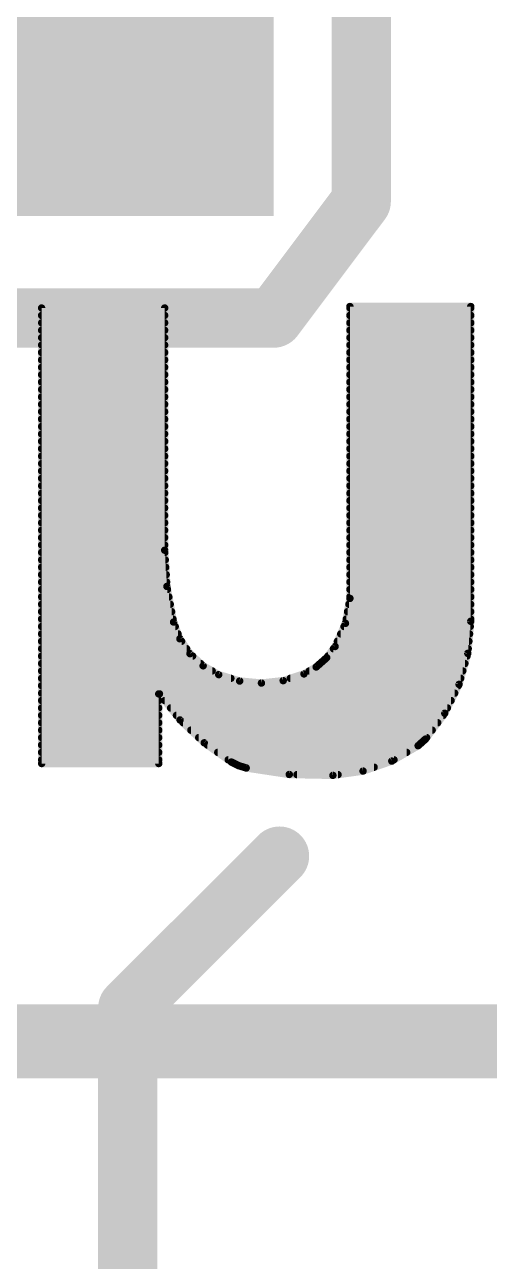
# Model space of a CAD drawing. Extents: x -90 to 26, y -1 to 33.
# Drawn here: x 11.827 to 13.419, y 13.215 to 17.456 of the extents above; entities that cross this region are included whole.
import ezdxf

# ---------------------------------------------------------------- set-up
doc = ezdxf.new("R2010")
doc.units = 0
for name, color, linetype in [('1', 12, 'CONTINUOUS'), ('16', 132, 'CONTINUOUS'), ('21', 41, 'CONTINUOUS'), ('22', 40, 'CONTINUOUS')]:
    doc.layers.add(name, color=color, linetype=linetype)

# ---------------------------------------------------------------- blocks, each defined once
blk = doc.blocks.new('RECT')
blk.add_solid([(-0.5, -0.5), (0.5, -0.5), (-0.5, 0.5), (0.5, 0.5)])

msp = doc.modelspace()

# ---------------------------------------------------------------- linework, layer by layer
at = {"layer": '1', "const_width": 0.2032}
for points in [[(12.18, 14.085), (12.7, 14.605)], [(12.18, 11.495), (12.18, 14.085)]]:
    msp.add_lwpolyline(points, dxfattribs=at)
at = {"layer": '1', "const_width": 0.1016}
for points in [[(12.7359, 14.5691, 1), (12.6641, 14.6409)], [(12.2308, 14.085, 1), (12.1292, 14.085)], [(12.1441, 14.1209, 1), (12.2159, 14.0491)]]:
    msp.add_lwpolyline(points, format="xyb", dxfattribs=at)
at = {"layer": '16', "const_width": 0.254}
msp.add_lwpolyline([(15.24, 13.97), (8.255, 13.97)], dxfattribs=at)
at = {"layer": '21', "const_width": 0.2032}
for points in [[(12.98, 16.85), (12.98, 18.05)], [(12.98, 16.85), (12.98, 18.05)], [(12.68, 16.45), (12.98, 16.85)], [(10.23, 16.45), (12.68, 16.45)]]:
    msp.add_lwpolyline(points, dxfattribs=at)
at = {"layer": '21', "const_width": 0.1016}
for points in [[(13.0206, 16.8195, 1), (12.9394, 16.8805)], [(12.9292, 16.85, 1), (13.0308, 16.85)], [(12.9292, 16.85, 1), (13.0308, 16.85)], [(12.68, 16.3992, 1), (12.68, 16.5008)], [(12.6394, 16.4805, 1), (12.7206, 16.4195)]]:
    msp.add_lwpolyline(points, format="xyb", dxfattribs=at)
at = {"layer": '22', "const_width": 0.0127}
for points in [[(11.8847, 16.491, 1), (11.8847, 16.4782)], [(11.891, 16.4846, 1), (11.8784, 16.4846)], [(12.3126, 16.4846, 1), (12.3, 16.4846)], [(12.3063, 16.4782, 1), (12.3063, 16.491)], [(12.9413, 16.4961, 1), (12.9413, 16.4833)], [(12.9413, 16.491, 1), (12.9413, 16.4782)], [(12.9476, 16.4897, 1), (12.935, 16.4897)], [(13.3617, 16.4897, 1), (13.349, 16.4897)], [(13.3553, 16.4833, 1), (13.3553, 16.4961)], [(13.3553, 16.4782, 1), (13.3553, 16.491)], [(11.8847, 16.4656, 1), (11.8847, 16.4528)], [(12.3063, 16.4528, 1), (12.3063, 16.4656)], [(12.9413, 16.4656, 1), (12.9413, 16.4528)], [(13.3553, 16.4528, 1), (13.3553, 16.4656)], [(11.8847, 16.4402, 1), (11.8847, 16.4275)], [(11.8847, 16.4148, 1), (11.8847, 16.402)], [(12.3063, 16.4275, 1), (12.3063, 16.4402)], [(12.3063, 16.402, 1), (12.3063, 16.4148)], [(12.9413, 16.4402, 1), (12.9413, 16.4275)], [(12.9413, 16.4148, 1), (12.9413, 16.402)], [(13.3553, 16.4275, 1), (13.3553, 16.4402)], [(13.3553, 16.402, 1), (13.3553, 16.4148)], [(11.8847, 16.3894, 1), (11.8847, 16.3766)], [(11.8847, 16.364, 1), (11.8847, 16.3513)], [(12.3063, 16.3766, 1), (12.3063, 16.3894)], [(12.3063, 16.3513, 1), (12.3063, 16.364)], [(12.9413, 16.3894, 1), (12.9413, 16.3766)], [(12.9413, 16.364, 1), (12.9413, 16.3513)], [(13.3553, 16.3766, 1), (13.3553, 16.3894)], [(13.3553, 16.3513, 1), (13.3553, 16.364)], [(11.8847, 16.3386, 1), (11.8847, 16.3258)], [(12.3063, 16.3258, 1), (12.3063, 16.3386)], [(12.9413, 16.3386, 1), (12.9413, 16.3258)], [(13.3553, 16.3258, 1), (13.3553, 16.3386)], [(11.8847, 16.3132, 1), (11.8847, 16.3004)], [(11.8847, 16.2878, 1), (11.8847, 16.2751)], [(12.3063, 16.3004, 1), (12.3063, 16.3132)], [(12.3063, 16.2751, 1), (12.3063, 16.2878)], [(12.9413, 16.3132, 1), (12.9413, 16.3004)], [(12.9413, 16.2878, 1), (12.9413, 16.2751)], [(13.3553, 16.3004, 1), (13.3553, 16.3132)], [(13.3553, 16.2751, 1), (13.3553, 16.2878)], [(11.8847, 16.2624, 1), (11.8847, 16.2496)], [(11.8847, 16.237, 1), (11.8847, 16.2242)], [(12.3063, 16.2496, 1), (12.3063, 16.2624)], [(12.3063, 16.2242, 1), (12.3063, 16.237)], [(12.9413, 16.2624, 1), (12.9413, 16.2496)], [(12.9413, 16.237, 1), (12.9413, 16.2242)], [(13.3553, 16.2496, 1), (13.3553, 16.2624)], [(13.3553, 16.2242, 1), (13.3553, 16.237)], [(11.8847, 16.2116, 1), (11.8847, 16.1989)], [(12.3063, 16.1989, 1), (12.3063, 16.2116)], [(12.9413, 16.2116, 1), (12.9413, 16.1989)], [(13.3553, 16.1989, 1), (13.3553, 16.2116)], [(11.8847, 16.1862, 1), (11.8847, 16.1734)], [(11.8847, 16.1608, 1), (11.8847, 16.1481)], [(12.3063, 16.1734, 1), (12.3063, 16.1862)], [(12.3063, 16.1481, 1), (12.3063, 16.1608)], [(12.9413, 16.1862, 1), (12.9413, 16.1734)], [(12.9413, 16.1608, 1), (12.9413, 16.1481)], [(13.3553, 16.1734, 1), (13.3553, 16.1862)], [(13.3553, 16.1481, 1), (13.3553, 16.1608)], [(11.8847, 16.1354, 1), (11.8847, 16.1227)], [(11.8847, 16.11, 1), (11.8847, 16.0972)], [(12.3063, 16.1227, 1), (12.3063, 16.1354)], [(12.3063, 16.0972, 1), (12.3063, 16.11)], [(12.9413, 16.1354, 1), (12.9413, 16.1227)], [(12.9413, 16.11, 1), (12.9413, 16.0972)], [(13.3553, 16.1227, 1), (13.3553, 16.1354)], [(13.3553, 16.0972, 1), (13.3553, 16.11)], [(11.8847, 16.0846, 1), (11.8847, 16.0719)], [(12.3063, 16.0719, 1), (12.3063, 16.0846)], [(12.9413, 16.0846, 1), (12.9413, 16.0719)], [(13.3553, 16.0719, 1), (13.3553, 16.0846)], [(11.8847, 16.0592, 1), (11.8847, 16.0465)], [(11.8847, 16.0338, 1), (11.8847, 16.021)], [(12.3063, 16.0465, 1), (12.3063, 16.0592)], [(12.3063, 16.021, 1), (12.3063, 16.0338)], [(12.9413, 16.0592, 1), (12.9413, 16.0465)], [(12.9413, 16.0338, 1), (12.9413, 16.021)], [(13.3553, 16.0465, 1), (13.3553, 16.0592)], [(13.3553, 16.021, 1), (13.3553, 16.0338)], [(11.8847, 16.0084, 1), (11.8847, 15.9957)], [(11.8847, 15.983, 1), (11.8847, 15.9703)], [(12.3063, 15.9957, 1), (12.3063, 16.0084)], [(12.3063, 15.9703, 1), (12.3063, 15.983)], [(12.9413, 16.0084, 1), (12.9413, 15.9957)], [(12.9413, 15.983, 1), (12.9413, 15.9703)], [(13.3553, 15.9957, 1), (13.3553, 16.0084)], [(13.3553, 15.9703, 1), (13.3553, 15.983)], [(11.8847, 15.9575, 1), (11.8847, 15.9449)], [(12.3063, 15.9449, 1), (12.3063, 15.9575)], [(12.9413, 15.9575, 1), (12.9413, 15.9449)], [(13.3553, 15.9449, 1), (13.3553, 15.9575)], [(11.8847, 15.9322, 1), (11.8847, 15.9195)], [(11.8847, 15.9068, 1), (11.8847, 15.8941)], [(12.3063, 15.9195, 1), (12.3063, 15.9322)], [(12.3063, 15.8941, 1), (12.3063, 15.9068)], [(12.9413, 15.9322, 1), (12.9413, 15.9195)], [(12.9413, 15.9068, 1), (12.9413, 15.8941)], [(13.3553, 15.9195, 1), (13.3553, 15.9322)], [(13.3553, 15.8941, 1), (13.3553, 15.9068)], [(11.8847, 15.8559, 1), (11.8847, 15.8433)], [(11.8847, 15.8813, 1), (11.8847, 15.8687)], [(12.3063, 15.8687, 1), (12.3063, 15.8813)], [(12.3063, 15.8433, 1), (12.3063, 15.8559)], [(12.9413, 15.8559, 1), (12.9413, 15.8433)], [(12.9413, 15.8813, 1), (12.9413, 15.8687)], [(13.3553, 15.8687, 1), (13.3553, 15.8813)], [(13.3553, 15.8433, 1), (13.3553, 15.8559)], [(11.8847, 15.8306, 1), (11.8847, 15.8179)], [(12.3063, 15.8179, 1), (12.3063, 15.8306)], [(12.9413, 15.8306, 1), (12.9413, 15.8179)], [(13.3553, 15.8179, 1), (13.3553, 15.8306)], [(11.8847, 15.7797, 1), (11.8847, 15.7671)], [(11.8847, 15.8051, 1), (11.8847, 15.7925)], [(12.3063, 15.7925, 1), (12.3063, 15.8051)], [(12.3063, 15.7671, 1), (12.3063, 15.7797)], [(12.9413, 15.7797, 1), (12.9413, 15.7671)], [(12.9413, 15.8051, 1), (12.9413, 15.7925)], [(13.3553, 15.7925, 1), (13.3553, 15.8051)], [(13.3553, 15.7671, 1), (13.3553, 15.7797)], [(11.8847, 15.7544, 1), (11.8847, 15.7417)], [(11.8847, 15.7289, 1), (11.8847, 15.7163)], [(12.3063, 15.7417, 1), (12.3063, 15.7544)], [(12.3063, 15.7163, 1), (12.3063, 15.7289)], [(12.9413, 15.7544, 1), (12.9413, 15.7417)], [(12.9413, 15.7289, 1), (12.9413, 15.7163)], [(13.3553, 15.7417, 1), (13.3553, 15.7544)], [(13.3553, 15.7163, 1), (13.3553, 15.7289)], [(11.8847, 15.7035, 1), (11.8847, 15.6909)], [(12.3063, 15.6909, 1), (12.3063, 15.7035)], [(12.9413, 15.7035, 1), (12.9413, 15.6909)], [(13.3553, 15.6909, 1), (13.3553, 15.7035)], [(11.8847, 15.6782, 1), (11.8847, 15.6655)], [(11.8847, 15.6527, 1), (11.8847, 15.6401)], [(12.3126, 15.6544, 1), (12.3, 15.6536)], [(12.3, 15.654, 1), (12.3126, 15.654)], [(12.3063, 15.6655, 1), (12.3063, 15.6782)], [(12.3068, 15.6401, 1), (12.3068, 15.6527)], [(12.9413, 15.6782, 1), (12.9413, 15.6655)], [(12.9413, 15.6527, 1), (12.9413, 15.6401)], [(13.3553, 15.6655, 1), (13.3553, 15.6782)], [(13.3553, 15.6401, 1), (13.3553, 15.6527)], [(11.8847, 15.6273, 1), (11.8847, 15.6147)], [(11.8847, 15.602, 1), (11.8847, 15.5893)], [(12.3083, 15.6147, 1), (12.3083, 15.6273)], [(12.3099, 15.5893, 1), (12.3099, 15.602)], [(12.9413, 15.6273, 1), (12.9413, 15.6147)], [(12.9413, 15.602, 1), (12.9413, 15.5893)], [(13.3553, 15.6147, 1), (13.3553, 15.6273)], [(13.3553, 15.5893, 1), (13.3553, 15.602)], [(11.8847, 15.5766, 1), (11.8847, 15.5639)], [(12.3115, 15.5639, 1), (12.3115, 15.5766)], [(12.9413, 15.5766, 1), (12.9413, 15.5639)], [(13.3553, 15.5639, 1), (13.3553, 15.5766)], [(11.8847, 15.5258, 1), (11.8847, 15.5131)], [(11.8847, 15.5511, 1), (11.8847, 15.5385)], [(12.3202, 15.531, 1), (12.3077, 15.5287)], [(12.3076, 15.5295, 1), (12.3203, 15.5303)], [(12.313, 15.5385, 1), (12.313, 15.5511)], [(12.3159, 15.5131, 1), (12.3159, 15.5258)], [(12.9413, 15.5258, 1), (12.9413, 15.5131)], [(12.9413, 15.5511, 1), (12.9413, 15.5385)], [(13.3553, 15.5385, 1), (13.3553, 15.5511)], [(13.3553, 15.5131, 1), (13.3553, 15.5258)], [(11.8847, 15.5004, 1), (11.8847, 15.4877)], [(11.8847, 15.4749, 1), (11.8847, 15.4623)], [(12.3207, 15.4877, 1), (12.3207, 15.5004)], [(12.3254, 15.4623, 1), (12.3254, 15.4749)], [(12.9377, 15.4749, 1), (12.9377, 15.4623)], [(12.9413, 15.5004, 1), (12.9413, 15.4877)], [(12.9476, 15.4878, 1), (12.935, 15.49)], [(12.935, 15.4889, 1), (12.9476, 15.4889)], [(13.3553, 15.4877, 1), (13.3553, 15.5004)], [(13.3553, 15.4623, 1), (13.3553, 15.4749)], [(11.8847, 15.4496, 1), (11.8847, 15.4369)], [(12.3301, 15.4369, 1), (12.3301, 15.4496)], [(12.9331, 15.4496, 1), (12.9331, 15.4369)], [(13.3553, 15.4369, 1), (13.3553, 15.4496)], [(11.8847, 15.4242, 1), (11.8847, 15.4115)], [(11.8847, 15.3987, 1), (11.8847, 15.3861)], [(12.3427, 15.4099, 1), (12.3309, 15.4053)], [(12.3306, 15.4064, 1), (12.343, 15.4088)], [(12.3349, 15.4115, 1), (12.3349, 15.4242)], [(12.3426, 15.3861, 1), (12.3426, 15.3987)], [(12.9211, 15.3987, 1), (12.9211, 15.3861)], [(12.9197, 15.4044, 1), (12.9322, 15.4021)], [(12.9318, 15.4007, 1), (12.9202, 15.4058)], [(12.9286, 15.4242, 1), (12.9286, 15.4115)], [(13.3616, 15.4096, 1), (13.349, 15.4108)], [(13.349, 15.4102, 1), (13.3617, 15.4102)], [(13.3537, 15.3861, 1), (13.3537, 15.3987)], [(13.3553, 15.4115, 1), (13.3553, 15.4242)], [(11.8847, 15.3734, 1), (11.8847, 15.3607)], [(11.8847, 15.348, 1), (11.8847, 15.3353)], [(12.3522, 15.3607, 1), (12.3522, 15.3734)], [(12.3639, 15.3537, 1), (12.3533, 15.3466)], [(12.3527, 15.3479, 1), (12.3645, 15.3524)], [(12.3643, 15.3353, 1), (12.3643, 15.348)], [(12.8985, 15.348, 1), (12.8985, 15.3353)], [(12.9098, 15.3734, 1), (12.9098, 15.3607)], [(13.349, 15.3353, 1), (13.349, 15.348)], [(13.3513, 15.3607, 1), (13.3513, 15.3734)], [(11.8847, 15.3225, 1), (11.8847, 15.3099)], [(12.3815, 15.3099, 1), (12.3815, 15.3225)], [(12.3973, 15.3039, 1), (12.3887, 15.2945)], [(12.3877, 15.2956, 1), (12.3983, 15.3027)], [(12.8848, 15.3225, 1), (12.8848, 15.3099)], [(12.8847, 15.3264, 1), (12.8963, 15.3212)], [(12.8956, 15.32, 1), (12.8854, 15.3276)], [(13.3513, 15.2985, 1), (13.3391, 15.3019)], [(13.3467, 15.3099, 1), (13.3467, 15.3225)], [(11.8847, 15.2972, 1), (11.8847, 15.2845)], [(11.8847, 15.2718, 1), (11.8847, 15.2591)], [(12.4021, 15.2845, 1), (12.4021, 15.2972)], [(12.4296, 15.2591, 1), (12.4296, 15.2718)], [(12.4413, 15.263, 1), (12.435, 15.252)], [(12.4339, 15.2528, 1), (12.4425, 15.2622)], [(12.8287, 15.2481, 1), (12.8224, 15.2591)], [(12.839, 15.2718, 1), (12.839, 15.2591)], [(12.8566, 15.2892, 1), (12.8667, 15.2815)], [(12.8658, 15.2806, 1), (12.8574, 15.2901)], [(12.8657, 15.2972, 1), (12.8657, 15.2845)], [(13.3354, 15.2591, 1), (13.3354, 15.2718)], [(13.3389, 15.3008, 1), (13.3515, 15.2996)], [(13.3425, 15.2845, 1), (13.3425, 15.2972)], [(11.8847, 15.221, 1), (11.8847, 15.2083)], [(11.8847, 15.2463, 1), (11.8847, 15.2337)], [(12.4692, 15.2337, 1), (12.4692, 15.2463)], [(12.4936, 15.2334, 1), (12.4898, 15.2212)], [(12.4886, 15.2218, 1), (12.4948, 15.2328)], [(12.5332, 15.2083, 1), (12.5332, 15.221)], [(12.737, 15.221, 1), (12.737, 15.2083)], [(12.7807, 15.2353, 1), (12.7869, 15.2243)], [(12.7858, 15.2238, 1), (12.7818, 15.2358)], [(12.8017, 15.2463, 1), (12.8017, 15.2337)], [(12.8214, 15.2583, 1), (12.8298, 15.2488)], [(13.3211, 15.2083, 1), (13.3211, 15.221)], [(13.3282, 15.2337, 1), (13.3282, 15.2463)], [(11.8847, 15.1956, 1), (11.8847, 15.1829)], [(12.564, 15.2117, 1), (12.5628, 15.1991)], [(12.5615, 15.1993, 1), (12.5652, 15.2115)], [(12.6373, 15.2047, 1), (12.6387, 15.1921)], [(12.6374, 15.1921, 1), (12.6386, 15.2047)], [(12.7105, 15.2127, 1), (12.7145, 15.2006)], [(12.7132, 15.2003, 1), (12.7118, 15.213)], [(13.3091, 15.1956, 1), (13.3214, 15.1922)], [(13.3209, 15.1911, 1), (13.3095, 15.1967)], [(13.3129, 15.1829, 1), (13.3129, 15.1956)], [(11.8847, 15.1448, 1), (11.8847, 15.1321)], [(11.8847, 15.1701, 1), (11.8847, 15.1575)], [(12.286, 15.1677, 1), (12.286, 15.155)], [(12.2924, 15.1613, 1), (12.2797, 15.1613)], [(12.2935, 15.1652, 1), (12.2835, 15.1574)], [(12.286, 15.1321, 1), (12.286, 15.1448)], [(12.2885, 15.155, 1), (12.2885, 15.1677)], [(12.3066, 15.1448, 1), (12.3066, 15.1321)], [(13.2879, 15.1321, 1), (13.2879, 15.1448)], [(13.3004, 15.1575, 1), (13.3004, 15.1701)], [(11.8847, 15.1194, 1), (11.8847, 15.1067)], [(11.8847, 15.0939, 1), (11.8847, 15.0813)], [(12.286, 15.1067, 1), (12.286, 15.1194)], [(12.286, 15.0813, 1), (12.286, 15.0939)], [(12.3267, 15.1194, 1), (12.3267, 15.1067)], [(12.3468, 15.0939, 1), (12.3468, 15.0813)], [(13.2607, 15.0976, 1), (13.2721, 15.092)], [(13.261, 15.0813, 1), (13.261, 15.0939)], [(13.2715, 15.091, 1), (13.2613, 15.0986)], [(13.2754, 15.1067, 1), (13.2754, 15.1194)], [(11.8847, 15.0686, 1), (11.8847, 15.0559)], [(12.286, 15.0559, 1), (12.286, 15.0686)], [(12.3636, 15.0765, 1), (12.3548, 15.0673)], [(12.3542, 15.068, 1), (12.3642, 15.0759)], [(12.3695, 15.0686, 1), (12.3695, 15.0559)], [(13.2421, 15.0559, 1), (13.2421, 15.0686)], [(11.8847, 15.0432, 1), (11.8847, 15.0305)], [(11.8847, 15.0177, 1), (11.8847, 15.0051)], [(12.286, 15.0305, 1), (12.286, 15.0432)], [(12.286, 15.0051, 1), (12.286, 15.0177)], [(12.3962, 15.0432, 1), (12.3962, 15.0305)], [(12.423, 15.0177, 1), (12.423, 15.0051)], [(13.1953, 15.0101, 1), (13.2055, 15.0025)], [(13.2046, 15.0016, 1), (13.1962, 15.011)], [(13.2042, 15.0051, 1), (13.2042, 15.0177)], [(13.2232, 15.0305, 1), (13.2232, 15.0432)], [(11.8847, 14.9924, 1), (11.8847, 14.9797)], [(11.8847, 14.967, 1), (11.8847, 14.9543)], [(12.286, 14.9797, 1), (12.286, 14.9924)], [(12.286, 14.9543, 1), (12.286, 14.967)], [(12.4456, 14.9987, 1), (12.4382, 14.9883)], [(12.4375, 14.9889, 1), (12.4463, 14.9981)], [(12.4525, 14.9924, 1), (12.4525, 14.9797)], [(12.4883, 14.967, 1), (12.4883, 14.9543)], [(13.1357, 14.9543, 1), (13.1357, 14.967)], [(13.1708, 14.9882, 1), (13.1792, 14.9788)], [(13.1782, 14.978, 1), (13.1718, 14.989)], [(13.1778, 14.9797, 1), (13.1778, 14.9924)], [(11.8847, 14.9289, 1), (11.8847, 14.9162)], [(11.8784, 14.9225, 1), (11.891, 14.9225)], [(11.8847, 14.9415, 1), (11.8847, 14.9289)], [(12.2797, 14.9225, 1), (12.2924, 14.9225)], [(12.286, 14.9289, 1), (12.286, 14.9415)], [(12.286, 14.9162, 1), (12.286, 14.9289)], [(12.5242, 14.9415, 1), (12.5242, 14.9289)], [(12.5377, 14.9333, 1), (12.5321, 14.9219)], [(12.5312, 14.9224, 1), (12.5386, 14.9328)], [(12.5613, 14.9214, 1), (12.5576, 14.9093)], [(12.5566, 14.9097, 1), (12.5623, 14.921)], [(13.0816, 14.9364, 1), (13.088, 14.9254)], [(13.0869, 14.9249, 1), (13.0827, 14.9369)], [(13.0922, 14.9289, 1), (13.0922, 14.9415)], [(12.5776, 14.9162, 1), (12.5776, 14.9035)], [(12.5867, 14.9136, 1), (12.5847, 14.901)], [(12.5838, 14.9012, 1), (12.5876, 14.9134)], [(12.7336, 14.8913, 1), (12.7333, 14.8786)], [(12.7325, 14.8787, 1), (12.7344, 14.8912)], [(12.7598, 14.8908, 1), (12.7598, 14.8781)], [(12.882, 14.8882, 1), (12.8838, 14.8756)], [(12.8828, 14.8756, 1), (12.883, 14.8882)], [(12.9005, 14.8781, 1), (12.9005, 14.8908)], [(12.9842, 14.9026, 1), (12.9883, 14.8906)], [(12.9871, 14.8903, 1), (12.9853, 14.9029)], [(13.0241, 14.9035, 1), (13.0241, 14.9162)]]:
    msp.add_lwpolyline(points, format="xyb", dxfattribs=at)
at = {"layer": '22', "const_width": 0.0254}
for points in [[(11.8847, 14.9225), (11.8847, 16.4846)], [(11.8847, 16.4846), (12.3063, 16.4846)], [(12.3063, 16.4846), (12.3063, 15.654)], [(12.9413, 15.4889), (12.9413, 16.4897)], [(12.9413, 16.4897), (13.3553, 16.4897)], [(12.9413, 16.4846), (13.3553, 16.4846)], [(13.3553, 16.4897), (13.3553, 15.4102)], [(11.8847, 16.4592), (12.3063, 16.4592)], [(12.9413, 16.4592), (13.3553, 16.4592)], [(11.8847, 16.4338), (12.3063, 16.4338)], [(11.8847, 16.4084), (12.3063, 16.4084)], [(12.9413, 16.4338), (13.3553, 16.4338)], [(12.9413, 16.4084), (13.3553, 16.4084)], [(11.8847, 16.383), (12.3063, 16.383)], [(11.8847, 16.3576), (12.3063, 16.3576)], [(12.9413, 16.383), (13.3553, 16.383)], [(12.9413, 16.3576), (13.3553, 16.3576)], [(11.8847, 16.3322), (12.3063, 16.3322)], [(12.9413, 16.3322), (13.3553, 16.3322)], [(11.8847, 16.3068), (12.3063, 16.3068)], [(11.8847, 16.2814), (12.3063, 16.2814)], [(12.9413, 16.3068), (13.3553, 16.3068)], [(12.9413, 16.2814), (13.3553, 16.2814)], [(11.8847, 16.256), (12.3063, 16.256)], [(11.8847, 16.2306), (12.3063, 16.2306)], [(12.9413, 16.256), (13.3553, 16.256)], [(12.9413, 16.2306), (13.3553, 16.2306)], [(11.8847, 16.2052), (12.3063, 16.2052)], [(12.9413, 16.2052), (13.3553, 16.2052)], [(11.8847, 16.1798), (12.3063, 16.1798)], [(11.8847, 16.1544), (12.3063, 16.1544)], [(12.9413, 16.1798), (13.3553, 16.1798)], [(12.9413, 16.1544), (13.3553, 16.1544)], [(11.8847, 16.129), (12.3063, 16.129)], [(11.8847, 16.1036), (12.3063, 16.1036)], [(12.9413, 16.129), (13.3553, 16.129)], [(12.9413, 16.1036), (13.3553, 16.1036)], [(11.8847, 16.0782), (12.3063, 16.0782)], [(12.9413, 16.0782), (13.3553, 16.0782)], [(11.8847, 16.0528), (12.3063, 16.0528)], [(11.8847, 16.0274), (12.3063, 16.0274)], [(12.9413, 16.0528), (13.3553, 16.0528)], [(12.9413, 16.0274), (13.3553, 16.0274)], [(11.8847, 16.002), (12.3063, 16.002)], [(11.8847, 15.9766), (12.3063, 15.9766)], [(12.9413, 16.002), (13.3553, 16.002)], [(12.9413, 15.9766), (13.3553, 15.9766)], [(11.8847, 15.9512), (12.3063, 15.9512)], [(12.9413, 15.9512), (13.3553, 15.9512)], [(11.8847, 15.9258), (12.3063, 15.9258)], [(11.8847, 15.9004), (12.3063, 15.9004)], [(12.9413, 15.9258), (13.3553, 15.9258)], [(12.9413, 15.9004), (13.3553, 15.9004)], [(11.8847, 15.875), (12.3063, 15.875)], [(11.8847, 15.8496), (12.3063, 15.8496)], [(12.9413, 15.875), (13.3553, 15.875)], [(12.9413, 15.8496), (13.3553, 15.8496)], [(11.8847, 15.8242), (12.3063, 15.8242)], [(12.9413, 15.8242), (13.3553, 15.8242)], [(11.8847, 15.7988), (12.3063, 15.7988)], [(11.8847, 15.7734), (12.3063, 15.7734)], [(12.9413, 15.7988), (13.3553, 15.7988)], [(12.9413, 15.7734), (13.3553, 15.7734)], [(11.8847, 15.748), (12.3063, 15.748)], [(11.8847, 15.7226), (12.3063, 15.7226)], [(12.9413, 15.748), (13.3553, 15.748)], [(12.9413, 15.7226), (13.3553, 15.7226)], [(11.8847, 15.6972), (12.3063, 15.6972)], [(12.9413, 15.6972), (13.3553, 15.6972)], [(11.8847, 15.6718), (12.3063, 15.6718)], [(11.8847, 15.6464), (12.3068, 15.6464)], [(12.3063, 15.654), (12.314, 15.5299)], [(12.9413, 15.6718), (13.3553, 15.6718)], [(12.9413, 15.6464), (13.3553, 15.6464)], [(11.8847, 15.621), (12.3083, 15.621)], [(11.8847, 15.5956), (12.3099, 15.5956)], [(12.9413, 15.621), (13.3553, 15.621)], [(12.9413, 15.5956), (13.3553, 15.5956)], [(11.8847, 15.5702), (12.3115, 15.5702)], [(12.9413, 15.5702), (13.3553, 15.5702)], [(11.8847, 15.5448), (12.313, 15.5448)], [(11.8847, 15.5194), (12.3159, 15.5194)], [(12.314, 15.5299), (12.3368, 15.4076)], [(12.9413, 15.5448), (13.3553, 15.5448)], [(12.9413, 15.5194), (13.3553, 15.5194)], [(11.8847, 15.494), (12.3207, 15.494)], [(11.8847, 15.4686), (12.3254, 15.4686)], [(12.926, 15.4032), (12.9413, 15.4889)], [(12.9377, 15.4686), (13.3553, 15.4686)], [(12.9413, 15.494), (13.3553, 15.494)], [(11.8847, 15.4432), (12.3301, 15.4432)], [(12.9331, 15.4432), (13.3553, 15.4432)], [(11.8847, 15.4178), (12.3349, 15.4178)], [(11.8847, 15.3924), (12.3426, 15.3924)], [(12.3368, 15.4076), (12.3586, 15.3501)], [(12.8905, 15.3238), (12.926, 15.4032)], [(12.9211, 15.3924), (13.3537, 15.3924)], [(12.9286, 15.4178), (13.3553, 15.4178)], [(13.3553, 15.4102), (13.3452, 15.3002)], [(11.8847, 15.367), (12.3522, 15.367)], [(11.8847, 15.3416), (12.3643, 15.3416)], [(12.3586, 15.3501), (12.393, 15.2992)], [(12.8985, 15.3416), (13.349, 15.3416)], [(12.9098, 15.367), (13.3513, 15.367)], [(11.8847, 15.3162), (12.3815, 15.3162)], [(12.393, 15.2992), (12.4382, 15.2575)], [(12.8616, 15.2854), (12.8905, 15.3238)], [(12.8848, 15.3162), (13.3467, 15.3162)], [(13.3452, 15.3002), (13.3152, 15.1939)], [(11.8847, 15.2908), (12.4021, 15.2908)], [(11.8847, 15.2654), (12.4296, 15.2654)], [(12.4382, 15.2575), (12.4917, 15.2273)], [(12.7838, 15.2298), (12.8256, 15.2536)], [(12.8256, 15.2536), (12.8616, 15.2854)], [(12.839, 15.2654), (13.3354, 15.2654)], [(12.8657, 15.2908), (13.3425, 15.2908)], [(11.8847, 15.24), (12.4692, 15.24)], [(11.8847, 15.2146), (12.5332, 15.2146)], [(12.4917, 15.2273), (12.5634, 15.2054)], [(12.7125, 15.2067), (12.7838, 15.2298)], [(12.737, 15.2146), (13.3211, 15.2146)], [(12.8017, 15.24), (13.3282, 15.24)], [(11.8847, 15.1892), (13.3129, 15.1892)], [(12.5634, 15.2054), (12.638, 15.1984)], [(12.638, 15.1984), (12.7125, 15.2067)], [(13.3152, 15.1939), (13.2664, 15.0948)], [(11.8847, 15.1638), (13.3004, 15.1638)], [(11.8847, 15.1384), (12.286, 15.1384)], [(12.2885, 15.1613), (12.286, 15.1613)], [(12.286, 15.1613), (12.286, 14.9225)], [(12.3592, 15.0719), (12.2885, 15.1613)], [(12.3066, 15.1384), (13.2879, 15.1384)], [(11.8847, 15.113), (12.286, 15.113)], [(11.8847, 15.0876), (12.286, 15.0876)], [(12.3267, 15.113), (13.2754, 15.113)], [(12.3468, 15.0876), (13.261, 15.0876)], [(13.2664, 15.0948), (13.2004, 15.0063)], [(11.8847, 15.0622), (12.286, 15.0622)], [(12.4419, 14.9935), (12.3592, 15.0719)], [(12.3695, 15.0622), (13.2421, 15.0622)], [(11.8847, 15.0368), (12.286, 15.0368)], [(11.8847, 15.0114), (12.286, 15.0114)], [(12.3962, 15.0368), (13.2232, 15.0368)], [(12.423, 15.0114), (13.2042, 15.0114)], [(13.2004, 15.0063), (13.175, 14.9835)], [(11.8847, 14.986), (12.286, 14.986)], [(11.8847, 14.9606), (12.286, 14.9606)], [(12.5349, 14.9276), (12.4419, 14.9935)], [(12.4525, 14.986), (13.1778, 14.986)], [(12.4883, 14.9606), (13.1357, 14.9606)], [(13.175, 14.9835), (13.0848, 14.9309)], [(11.8847, 14.9352), (12.286, 14.9352)], [(12.286, 14.9225), (11.8847, 14.9225)], [(12.5242, 14.9352), (13.0922, 14.9352)], [(12.5595, 14.9153), (12.5349, 14.9276)], [(12.5857, 14.9073), (12.5595, 14.9153)], [(13.0848, 14.9309), (12.9862, 14.8966)], [(12.5776, 14.9098), (13.0241, 14.9098)], [(12.7335, 14.8849), (12.5857, 14.9073)], [(12.8829, 14.8819), (12.7335, 14.8849)], [(12.7598, 14.8844), (12.9005, 14.8844)], [(12.9862, 14.8966), (12.8829, 14.8819)]]:
    msp.add_lwpolyline(points, dxfattribs=at)

# ---------------------------------------------------------------- block references
at = {"layer": '1', "xscale": 2.5, "yscale": 1.2}
msp.add_blockref('RECT', (11.43, 17.4), dxfattribs=at)

doc.saveas('drawing.dxf')
